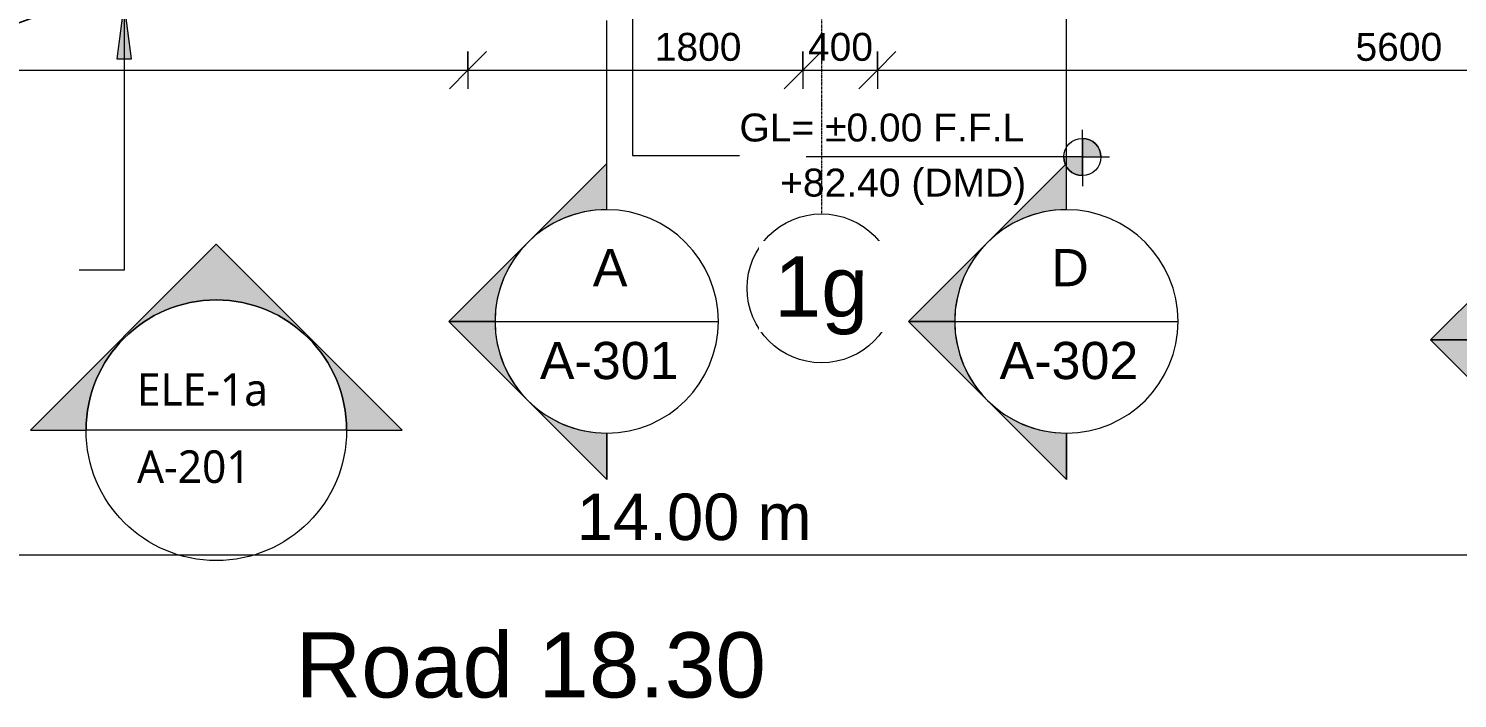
# Model space of a CAD drawing. Header units: millimetres. Extents: x -14329 to 996201, y -409013 to 338495.
# Drawn here: x -3837 to 3841, y -21796 to -18199 of the extents above; entities that cross this region are included whole.
import ezdxf

# ---------------------------------------------------------------- set-up
doc = ezdxf.new("R2010")
doc.units = ezdxf.units.MM
doc.linetypes.add('Grid Line', pattern=[22.225, 12.7, -3.175, 3.175, -3.175])
for name, color, linetype, lineweight in [('A-ANNO-DIMS', 211, 'Continuous', 9), ('A-ANNO-DIMS-100', 211, 'Continuous', 9), ('A-ANNO-NOTE', 131, 'Continuous', 9), ('G-ANNO-SYMB', 111, 'Continuous', 9), ('G-ANNO-TEXT', 231, 'Continuous', 9), ('Q-CASE', 31, 'Continuous', 9), ('S-GRID', 1, 'Continuous', 9), ('S-GRID-IDEN', 1, 'Continuous', 9)]:
    doc.layers.add(name, color=color, linetype=linetype, lineweight=lineweight)
doc.styles.add('Arial', font='arial.ttf', dxfattribs={"height": 250})
doc.styles.add('Arial_1', font='arial.ttf', dxfattribs={"height": 150})
doc.styles.add('Arial_2', font='arial.ttf', dxfattribs={"height": 325})
doc.styles.add('Arial_3', font='arial.ttf', dxfattribs={"height": 200})
doc.styles.add('Arial_6', font='arial.ttf', dxfattribs={"height": 350})
doc.styles.add('Lucida Sans Unicode_1', font='l_10646.ttf', dxfattribs={"height": 175})
doc.dimstyles.new('100', dxfattribs={"dimscale": 304.8, "dimtxt": 153.03891, "dimasz": 0.656168, "dimexe": 0.328084, "dimexo": 0.0625, "dimgap": 0.016404, "dimtad": 1, "dimdec": 0, "dimzin": 0, "dimdsep": 46, "dimtxsty": 'Arial_1', "dimblk1": 'OBLIQUE', "dimblk2": 'OBLIQUE', "dimsah": 1, "dimcen": 0.09, "dimdle": 0.328084, "dimazin": 0, "dimtfac": 1, "dimtdec": 4, "dimtix": 1, "dimtmove": 0, "dimatfit": 3, "dimfxl": 0.328084, "dimfxlon": 1, "dimtvp": 1, "dimtolj": 1, "dimtzin": 0, "dimarcsym": 2})
doc.dimstyles.new('100_1', dxfattribs={"dimscale": 304.8, "dimtxt": 153.03891, "dimasz": 0.656168, "dimexe": 0.328084, "dimexo": 0.0625, "dimgap": 0.016404, "dimtad": 1, "dimdec": 0, "dimzin": 0, "dimdsep": 46, "dimtxsty": 'Arial_1', "dimblk1": 'OBLIQUE', "dimblk2": 'OBLIQUE', "dimsah": 1, "dimcen": 0.09, "dimdle": 0.328084, "dimazin": 0, "dimtfac": 1, "dimtdec": 4, "dimtix": 1, "dimtmove": 2, "dimatfit": 3, "dimfxl": 0.328084, "dimfxlon": 1, "dimtvp": 1, "dimtolj": 1, "dimtzin": 0, "dimarcsym": 2})
doc.dimstyles.new('Plot-dimension_1', dxfattribs={"dimscale": 304.8, "dimtxt": 255.06485, "dimasz": 0.656168, "dimexe": 0.328084, "dimexo": 0.0625, "dimgap": 0.016404, "dimtad": 1, "dimlfac": 0.001, "dimrnd": 0.01, "dimzin": 0, "dimdsep": 46, "dimtxsty": 'Arial', "dimblk1": 'OBLIQUE', "dimblk2": 'OBLIQUE', "dimsah": 1, "dimcen": 0.09, "dimdle": 0.328084, "dimazin": 0, "dimtfac": 1, "dimtdec": 4, "dimtix": 1, "dimtmove": 0, "dimatfit": 3, "dimfxl": 0.328084, "dimfxlon": 1, "dimtvp": 1, "dimtolj": 1, "dimtzin": 0, "dimarcsym": 2})

# ---------------------------------------------------------------- blocks, each defined once
blk = doc.blocks.new('ONU - ONU-1657418-Ground Floor Lvl')
at = {"layer": 'Q-CASE'}
for p, q in [((-400, 100), (327.8, 364.9)), ((328.8, 362.1), (-399, 97.2)), ((327.8, 364.9), (328.8, 362.1)), ((-399, 97.2), (-400, 100)), ((400, 100), (-400, 100)), ((-400, 100), (-400, -100)), ((-396.6, -97), (-396.6, 97)), ((-396.6, 97), (396.2, 97)), ((396.2, 97), (396.2, -97)), ((400, -100), (400, 100)), ((-105.3, 33.2), (-105.3, -41.8)), ((-103.7, 33.2), (-105.3, 33.2)), ((-76.8, 33.2), (-103.7, -37.4)), ((-103.7, -37.4), (-103.7, 33.2)), ((-103.6, -41.8), (-75.9, 30.9)), ((-75.1, 33.2), (-76.8, 33.2)), ((-76.8, 33.2), (-75.1, 33.2)), ((-75.9, 30.9), (-48.2, -41.8)), ((-48.1, -37.4), (-75.1, 33.2)), ((-46.5, 33.2), (-48.1, 33.2)), ((-48.1, 33.2), (-48.1, -37.4)), ((-46.5, -41.8), (-46.5, 33.2)), ((-7.4, 33.2), (-25.2, -41.8)), ((-23.5, -42.2), (-6.5, 29.6)), ((-5.7, 33.2), (-7.4, 33.2)), ((-6.5, 29.6), (10.5, -41.8)), ((11.3, -38), (-5.7, 33.2)), ((28.3, 33.2), (11.3, -38)), ((12.2, -41.8), (29.2, 29.6)), ((30.1, 33.2), (28.3, 33.2)), ((29.2, 29.6), (46.2, -41.8)), ((47.9, -41.4), (30.1, 33.2)), ((-105.3, -41.8), (-103.6, -41.8)), ((-48.2, -41.8), (-46.5, -41.8)), ((-25.2, -41.8), (-23.5, -42.2)), ((10.5, -41.8), (12.2, -41.8)), ((46.2, -41.8), (47.9, -41.4)), ((-400, -100), (400, -100)), ((396.2, -97), (-396.6, -97))]:
    blk.add_line(p, q, dxfattribs=at)
blk.add_arc((-53.8, 118.6), 454.2, 357.65742, 36.92826, dxfattribs=at)
blk = doc.blocks.new('Section - M_Section Head - Filled 2-312746-Ground Floor Lvl')
at = {"layer": 'G-ANNO-SYMB'}
h = blk.add_hatch(color=256, dxfattribs=at)
edge = h.paths.add_edge_path()
edge.add_line((-6, 8.485), (-6, 6))
edge.add_arc((-6, 0), 6, 90, 135)
edge.add_line((-10.243, 4.243), (-6, 8.485))
h = blk.add_hatch(color=256, dxfattribs=at)
edge = h.paths.add_edge_path()
edge.add_line((-6, 8.485), (-1.757, 4.243))
edge.add_arc((-6, 0), 6, 45, 90)
edge.add_line((-6, 6), (-6, 8.485))
h = blk.add_hatch(color=256, dxfattribs=at)
edge = h.paths.add_edge_path()
edge.add_line((-14.485, 0), (-10.243, 4.243))
edge.add_arc((-6, 0), 6, 135, 180)
edge.add_line((-12, 0), (-14.485, 0))
h = blk.add_hatch(color=256, dxfattribs=at)
edge = h.paths.add_edge_path()
edge.add_line((2.485, 0), (0, 0))
edge.add_arc((-6, 0), 6, 360, 405)
edge.add_line((-1.757, 4.243), (2.485, 0))
at = {"layer": 'G-ANNO-SYMB', "lineweight": 18}
for p, q in [((-6, 8.485), (-14.485, 0)), ((-6, 8.485), (-10.243, 4.243)), ((-6, 8.485), (2.485, 0)), ((-6, 6), (-6, 8.485)), ((-6, 8.485), (-6, 6)), ((-1.757, 4.243), (-6, 8.485)), ((-10.243, 4.243), (-14.485, 0)), ((2.485, 0), (-1.757, 4.243)), ((-14.485, 0), (-12, 0)), ((0, 0), (2.485, 0)), ((-12, 0), (-14.485, 0)), ((0, 0), (2.485, 0))]:
    blk.add_line(p, q, dxfattribs=at)
for start, end in [(360, 180), (90, 135), (45, 90), (135, 180), (360, 45), (180, 360)]:
    blk.add_arc((-6, 0), 6, start, end, dxfattribs=at)
blk = doc.blocks.new('1a-ELEVATION-TAG-2D - Name___Area_Vol_Perim-637213-Ground Floor Lvl')
at = {"layer": 'A-ANNO-NOTE'}
h = blk.add_hatch(color=256, dxfattribs=at)
edge = h.paths.add_edge_path()
edge.add_line((0, -9.991), (-9.991, 0))
edge.add_line((-9.991, 0), (-7, 0))
edge.add_arc((0, 0), 7, 180, 360)
edge.add_line((7, 0), (9.991, 0))
edge.add_line((9.991, 0), (0, -9.991))
for p, q in [((-7, 0), (-9.991, 0)), ((-9.991, 0), (0, -9.991)), ((-7, 0), (7, 0)), ((0, -9.991), (9.991, 0)), ((9.991, 0), (7, 0))]:
    blk.add_line(p, q, dxfattribs=at)
blk.add_circle((0, 0), 7, dxfattribs=at)
blk.add_arc((0, 0), 7, 180, 360, dxfattribs=at)
blk = doc.blocks.new('Grid - 100-grid-312781-Ground Floor Lvl')
at = {"layer": 'S-GRID-IDEN'}
blk.add_circle((0, 0), 4, dxfattribs=at)
blk = doc.blocks.new('DIMBLOCK54-Ground Floor Lvl')
at = {"layer": 'A-ANNO-DIMS-100', "transparency": 16777216}
for p, q in [((-7263.9, -21025.6), (-7163.9, -20925.6)), ((-7263.9, -20925.6), (-7263.9, -21125.6)), ((-7263.9, -21025.6), (-7263.9, -20925.6)), ((6736.1, -21025.6), (6836.1, -20925.6)), ((6736.1, -20925.6), (6736.1, -21125.6)), ((6736.1, -21025.6), (6736.1, -20925.6)), ((-7363.9, -21025.6), (6836.1, -21025.6)), ((-7263.9, -21025.6), (-7363.9, -21125.6)), ((6736.1, -21025.6), (6636.1, -21125.6))]:
    blk.add_line(p, q, dxfattribs=at)
at = {"layer": 'A-ANNO-DIMS-100', "color": 0, "transparency": 16777216, "insert": (-891.7, -20696), "char_height": 250, "width": 1506.845, "attachment_point": 1, "line_spacing_factor": 0.941778, "style": 'Arial'}
blk.add_mtext('14.00 m', dxfattribs=at)
blk = doc.blocks.new('_Oblique')
at = {"color": 0, "linetype": 'ByBlock', "lineweight": -2}
blk.add_line((-0.5, -0.5), (0.5, 0.5), dxfattribs=at)
blk = doc.blocks.new('DIMBLOCK56-Ground Floor Lvl')
at = {"layer": 'A-ANNO-DIMS-100', "transparency": 16777216}
for p, q in [((-7263.9, -18421.4), (-7163.9, -18321.4)), ((-7263.9, -18321.4), (-7263.9, -18521.4)), ((-7263.9, -18421.4), (-7263.9, -18321.4)), ((-1476.4, -18421.4), (-1376.4, -18321.4)), ((-1476.4, -18321.4), (-1476.4, -18521.4)), ((-1476.4, -18421.4), (-1476.4, -18321.4)), ((-7363.9, -18421.4), (-1476.4, -18421.4)), ((-7263.9, -18421.4), (-7363.9, -18521.4)), ((-1476.4, -18421.4), (-1576.4, -18521.4))]:
    blk.add_line(p, q, dxfattribs=at)
at = {"layer": 'A-ANNO-DIMS-100', "color": 0, "transparency": 16777216, "insert": (-4600.8, -18221.7), "char_height": 150, "width": 553.765, "attachment_point": 1, "line_spacing_factor": 0.941778, "style": 'Arial_1'}
blk.add_mtext('5788', dxfattribs=at)
blk = doc.blocks.new('DIMBLOCK57-Ground Floor Lvl')
at = {"layer": 'A-ANNO-DIMS-100', "transparency": 16777216}
for p, q in [((-1476.4, -18421.4), (-1376.4, -18321.4)), ((-1476.4, -18321.4), (-1476.4, -18521.4)), ((-1476.4, -18421.4), (-1476.4, -18321.4)), ((323.6, -18421.4), (423.6, -18321.4)), ((323.6, -18321.4), (323.6, -18521.4)), ((323.6, -18421.4), (323.6, -18321.4)), ((-1476.4, -18421.4), (-1576.4, -18521.4)), ((-1476.4, -18421.4), (323.6, -18421.4)), ((323.6, -18421.4), (223.6, -18521.4))]:
    blk.add_line(p, q, dxfattribs=at)
at = {"layer": 'A-ANNO-DIMS-100', "color": 0, "transparency": 16777216, "insert": (-472.7, -18221.7), "char_height": 150, "width": 553.765, "attachment_point": 1, "line_spacing_factor": 0.941778, "style": 'Arial_1'}
blk.add_mtext('1800', dxfattribs=at)
blk = doc.blocks.new('DIMBLOCK58-Ground Floor Lvl')
at = {"layer": 'A-ANNO-DIMS-100', "transparency": 16777216}
for p, q in [((323.6, -18421.4), (423.6, -18321.4)), ((323.6, -18321.4), (323.6, -18521.4)), ((323.6, -18421.4), (323.6, -18321.4)), ((723.6, -18421.4), (823.6, -18321.4)), ((723.6, -18321.4), (723.6, -18521.4)), ((723.6, -18421.4), (723.6, -18321.4)), ((323.6, -18421.4), (223.6, -18521.4)), ((323.6, -18421.4), (723.6, -18421.4)), ((723.6, -18421.4), (623.6, -18521.4))]:
    blk.add_line(p, q, dxfattribs=at)
at = {"layer": 'A-ANNO-DIMS-100', "color": 0, "transparency": 16777216, "insert": (350.6, -18221.7), "char_height": 150, "width": 415.324, "attachment_point": 1, "line_spacing_factor": 0.941778, "style": 'Arial_1'}
blk.add_mtext('400', dxfattribs=at)
blk = doc.blocks.new('DIMBLOCK59-Ground Floor Lvl')
at = {"layer": 'A-ANNO-DIMS-100', "transparency": 16777216}
for p, q in [((723.6, -18421.4), (823.6, -18321.4)), ((723.6, -18321.4), (723.6, -18521.4)), ((723.6, -18421.4), (723.6, -18321.4)), ((6323.6, -18421.4), (6423.6, -18321.4)), ((6323.6, -18321.4), (6323.6, -18521.4)), ((6323.6, -18421.4), (6323.6, -18321.4)), ((723.6, -18421.4), (623.6, -18521.4)), ((723.6, -18421.4), (6323.6, -18421.4)), ((6323.6, -18421.4), (6223.6, -18521.4))]:
    blk.add_line(p, q, dxfattribs=at)
at = {"layer": 'A-ANNO-DIMS-100', "color": 0, "transparency": 16777216, "insert": (3292.9, -18221.7), "char_height": 150, "width": 553.765, "attachment_point": 1, "line_spacing_factor": 0.941778, "style": 'Arial_1'}
blk.add_mtext('5600', dxfattribs=at)
blk = doc.blocks.new('125-lvl - BEL-LVL-1026112-Ground Floor Lvl')
at = {"layer": 'A-ANNO-NOTE'}
h = blk.add_hatch(color=256, dxfattribs=at)
edge = h.paths.add_edge_path()
edge.add_line((0, 0), (0, 1))
edge.add_arc((0, 0), 1, 0, 90, ccw=False)
edge.add_line((1, 0), (0, 0))
h = blk.add_hatch(color=256, dxfattribs=at)
edge = h.paths.add_edge_path()
edge.add_line((0, 0), (0, -1))
edge.add_arc((0, 0), 1, 180, 270, ccw=False)
edge.add_line((-1, 0), (0, 0))
for p, q in [((0, 0), (0, 1.576)), ((0, 1), (0, 0)), ((0, 0), (-1.454, 0)), ((0, 0), (-1, 0)), ((0, 0), (2.778, 0)), ((0, 0), (0, -1.457)), ((0, -1), (0, 0)), ((0, 0), (1, 0)), ((2.778, 0), (14.847, 0))]:
    blk.add_line(p, q, dxfattribs=at)
blk.add_circle((0, 0), 1, dxfattribs=at)
for start, end in [(0, 90), (180, 270)]:
    blk.add_arc((0, 0), 1, start, end, dxfattribs=at)

msp = doc.modelspace()

# ---------------------------------------------------------------- hatches: boundary and pattern name
at = {"layer": 'G-ANNO-TEXT'}
msp.add_hatch(color=7, dxfattribs=at).paths.add_polyline_path([(-3324.036, -18060.231), (-3363.532, -18360.231), (-3284.54, -18360.231)])

# ---------------------------------------------------------------- linework, layer by layer
at = {"layer": 'A-ANNO-NOTE'}
for p, q in [((-592.207, -18079.067), (-592.207, -18880.038)), ((-592.207, -18880.038), (-17.571, -18880.038))]:
    msp.add_line(p, q, dxfattribs=at)
at = {"layer": 'G-ANNO-SYMB'}
for p, q in [((1739.418, -19171.37), (1739.418, -15232.71)), ((-730.833, -19171.37), (-730.833, -18154.806))]:
    msp.add_line(p, q, dxfattribs=at)
at = {"layer": 'G-ANNO-SYMB', "lineweight": 18}
for p, q in [((-1330.833, -19771.37), (-130.833, -19771.37)), ((1139.418, -19771.37), (2339.418, -19771.37))]:
    msp.add_line(p, q, dxfattribs=at)
at = {"layer": 'G-ANNO-TEXT', "color": 7}
for p, q in [((-3324.036, -18060.231), (-3363.532, -18360.231)), ((-3284.54, -18360.231), (-3324.036, -18060.231)), ((-3324.036, -18060.231), (-3324.036, -19496.862)), ((-3363.532, -18360.231), (-3284.54, -18360.231)), ((-3518.901, -19496.862), (-3565.257, -19496.862)), ((-3324.036, -19496.862), (-3518.901, -19496.862))]:
    msp.add_line(p, q, dxfattribs=at)
at = {"layer": 'S-GRID', "linetype": 'Grid Line'}
msp.add_line((423.649, -10487.83), (423.649, -19193.592), dxfattribs=at)

# ---------------------------------------------------------------- block references
at = {"layer": 'A-ANNO-NOTE', "xscale": 100, "yscale": 100, "zscale": 100, "rotation": 180}
for name, p in [('125-lvl - BEL-LVL-1026112-Ground Floor Lvl', (1825.188, -18888.258)), ('1a-ELEVATION-TAG-2D - Name___Area_Vol_Perim-637213-Ground Floor Lvl', (-2828.444, -20355.893))]:
    msp.add_blockref(name, p, dxfattribs=at)
at = {"layer": 'G-ANNO-SYMB', "lineweight": 18, "xscale": 99.99999999999993, "yscale": 99.99999999999993, "zscale": 99.99999999999993, "rotation": 90}
for p in [(-730.833, -19171.37), (4545.035, -19270.941)]:
    msp.add_blockref('Section - M_Section Head - Filled 2-312746-Ground Floor Lvl', p, dxfattribs=at)
at = {"layer": 'Q-CASE', "rotation": 180}
msp.add_blockref('ONU - ONU-1657418-Ground Floor Lvl', (-4038.853, -17977.829), dxfattribs=at)
at = {"layer": 'S-GRID-IDEN', "xscale": 99.99999999999993, "yscale": 99.99999999999993, "zscale": 99.99999999999993, "rotation": 180}
msp.add_blockref('Grid - 100-grid-312781-Ground Floor Lvl', (423.649, -19593.592), dxfattribs=at)

# ---------------------------------------------------------------- texts
at = {"layer": 'A-ANNO-NOTE', "attachment_point": 1}
for s, insert, char_height, width, style in [('GL= ±0.00 F.F.L', (-17.571, -18654.95), 150, 1899.99937, 'Arial_1'), ('+82.40 (DMD)', (201.429, -18950.772), 150, 1635.4425, 'Arial_1'), ('ELE-1a', (-3255.548, -20049.627), 175, 994.0925, 'Lucida Sans Unicode_1'), ('A-201', (-3254.581, -20463.939), 175, 929.9575, 'Lucida Sans Unicode_1')]:
    msp.add_mtext(s, dxfattribs=dict(at, insert=insert, char_height=char_height, width=width, style=style))
at = {"layer": 'G-ANNO-SYMB', "char_height": 200, "attachment_point": 1, "style": 'Arial_3'}
for s, insert, width in [('A', (-805.591, -19382.452), 232.48937), ('D', (1658.16, -19382.452), 248.52312), ('A-301', (-1090.091, -19881.351), 921.94062), ('A-302', (1380.16, -19881.351), 921.94062)]:
    msp.add_mtext(s, dxfattribs=dict(at, insert=insert, width=width))
at = {"layer": 'G-ANNO-TEXT', "color": 7, "insert": (-2538.877, -21441.281), "char_height": 350, "width": 3463.29, "attachment_point": 1, "style": 'Arial_6'}
msp.add_mtext(' Road 18.30 ', dxfattribs=at)

# ---------------------------------------------------------------- dimensions: what is measured, and where the dimension line sits
at = {"layer": 'A-ANNO-DIMS'}
for base, p1, p2, dimstyle, override, picture, middle in [((-1476.351, -18421.427), (-7263.853, -18321.427), (-1476.351, -18321.427), '100', {"dimpost": '<>', "dimfxl": 5787.501968}, 'DIMBLOCK56-Ground Floor Lvl', (-4370.102, -18339.841)), ((723.647, -18421.427), (323.649, -18321.427), (723.647, -18321.427), '100', {"dimpost": '<>', "dimfxl": 399.998032}, 'DIMBLOCK58-Ground Floor Lvl', (523.648, -18339.841)), ((6323.647, -18421.427), (723.647, -18321.427), (6323.647, -18321.427), '100', {"dimpost": '<>', "dimfxl": 5600}, 'DIMBLOCK59-Ground Floor Lvl', (3523.647, -18339.841)), ((6736.147, -21025.553), (-7263.853, -20925.553), (6736.147, -20925.553), 'Plot-dimension_1', {"dimpost": '<> m', "dimfxl": 14000}, 'DIMBLOCK54-Ground Floor Lvl', (-263.853, -20892.909))]:
    dim = msp.add_linear_dim(base=base, p1=p1, p2=p2, dimstyle=dimstyle, override=override, dxfattribs=at)
    dim.commit()
    dim.dimension.update_dxf_attribs({"geometry": picture, "text_midpoint": middle})
dim = msp.add_linear_dim(base=(323.649, -18421.427), p1=(-1476.351, -18321.427), p2=(323.649, -18321.427), dimstyle='100_1', override={"dimpost": '<>', "dimfxl": 1800}, dxfattribs=at)
dim.commit()
dim.dimension.update_dxf_attribs({"geometry": 'DIMBLOCK57-Ground Floor Lvl', "text_midpoint": (-195.829, -18321.692), "dimtype": 160})

# ---------------------------------------------------------------- next in the draw order: texts
at = {"layer": 'S-GRID-IDEN', "insert": (169.271, -19421.617), "char_height": 325, "width": 609.2825, "attachment_point": 1, "style": 'Arial_2', "bg_fill": 3, "box_fill_scale": 1.25, "bg_fill_color": 256, "bg_fill_true_color": 13158600, "bg_fill_transparency": 0}
msp.add_mtext('1g', dxfattribs=at)

# ---------------------------------------------------------------- next in the draw order: block references
at = {"layer": 'G-ANNO-SYMB', "lineweight": 18, "xscale": 99.99999999999993, "yscale": 99.99999999999993, "zscale": 99.99999999999993, "rotation": 90}
msp.add_blockref('Section - M_Section Head - Filled 2-312746-Ground Floor Lvl', (1739.418, -19171.37), dxfattribs=at)

doc.saveas('drawing.dxf')
